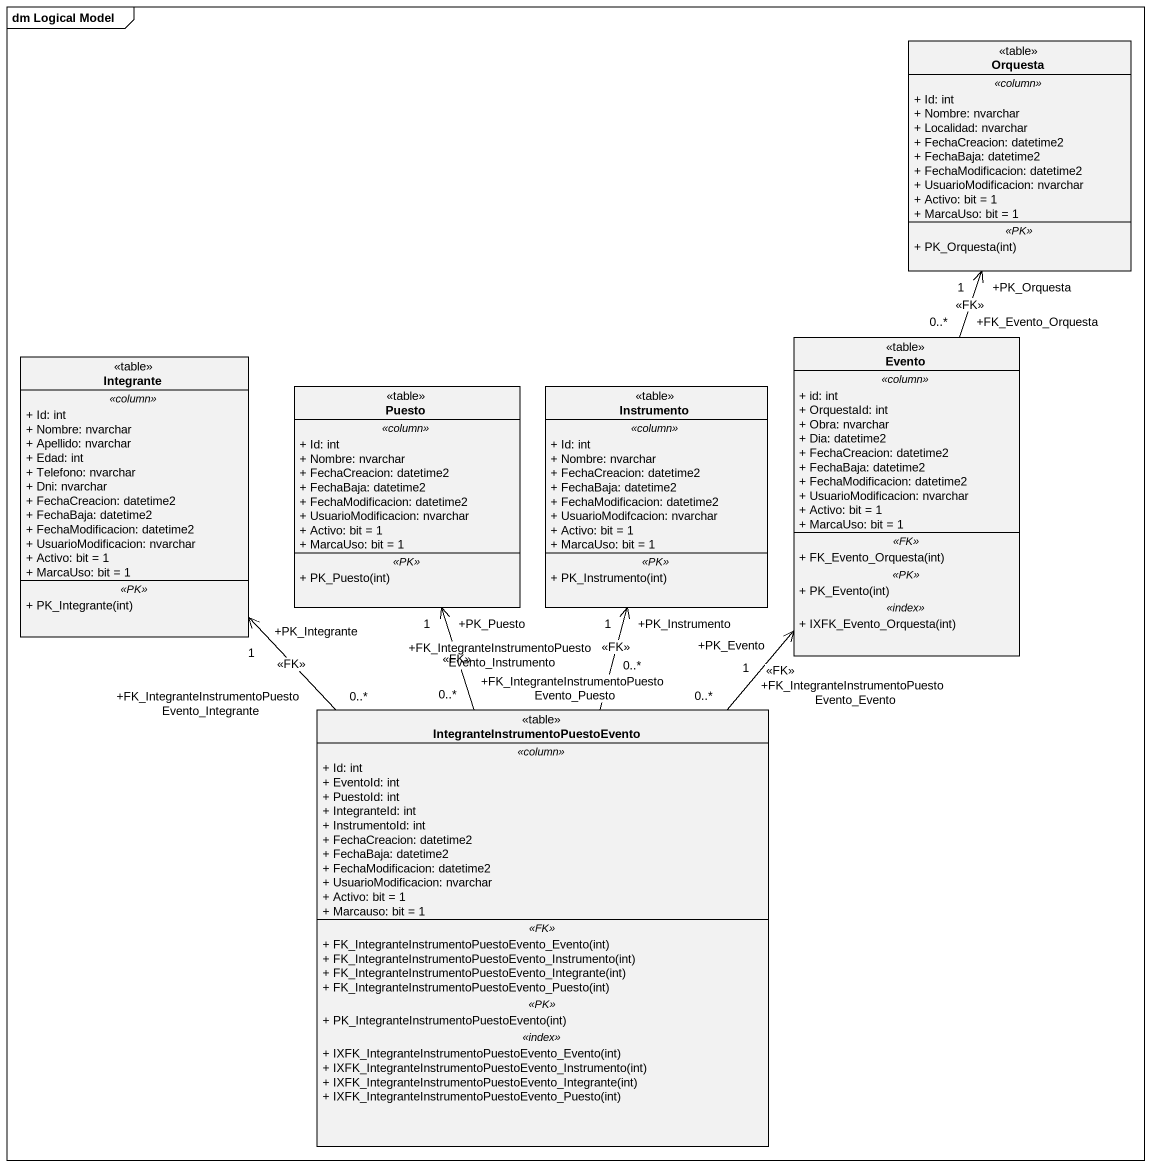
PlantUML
@startuml
mainframe dm Logical Model
hide circle
hide empty members
skinparam classAttributeIconSize 0
class Orquesta <<table>> {
  .. <<column>> ..
  + Id: int
  + Nombre: nvarchar
  + Localidad: nvarchar
  + FechaCreacion: datetime2
  + FechaBaja: datetime2
  + FechaModificacion: datetime2
  + UsuarioModificacion: nvarchar
  + Activo: bit = 1
  + MarcaUso: bit = 1
  .. <<PK>> ..
  + PK_Orquesta(int)
}
class Integrante <<table>> {
  .. <<column>> ..
  + Id: int
  + Nombre: nvarchar
  + Apellido: nvarchar
  + Edad: int
  + Telefono: nvarchar
  + Dni: nvarchar
  + FechaCreacion: datetime2
  + FechaBaja: datetime2
  + FechaModificacion: datetime2
  + UsuarioModificacion: nvarchar
  + Activo: bit = 1
  + MarcaUso: bit = 1
  .. <<PK>> ..
  + PK_Integrante(int)
}
class Evento <<table>> {
  .. <<column>> ..
  + id: int
  + OrquestaId: int
  + Obra: nvarchar
  + Dia: datetime2
  + FechaCreacion: datetime2
  + FechaBaja: datetime2
  + FechaModificacion: datetime2
  + UsuarioModificacion: nvarchar
  + Activo: bit = 1
  + MarcaUso: bit = 1
  .. <<FK>> ..
  + FK_Evento_Orquesta(int)
  .. <<PK>> ..
  + PK_Evento(int)
  .. <<index>> ..
  + IXFK_Evento_Orquesta(int)
}
class Puesto <<table>> {
  .. <<column>> ..
  + Id: int
  + Nombre: nvarchar
  + FechaCreacion: datetime2
  + FechaBaja: datetime2
  + FechaModificacion: datetime2
  + UsuarioModificacion: nvarchar
  + Activo: bit = 1
  + MarcaUso: bit = 1
  .. <<PK>> ..
  + PK_Puesto(int)
}
class Instrumento <<table>> {
  .. <<column>> ..
  + Id: int
  + Nombre: nvarchar
  + FechaCreacion: datetime2
  + FechaBaja: datetime2
  + FechaModificacion: datetime2
  + UsuarioModifcacion: nvarchar
  + Activo: bit = 1
  + MarcaUso: bit = 1
  .. <<PK>> ..
  + PK_Instrumento(int)
}
class "IntegranteInstrumentoPuestoEvento" as IntegranteInstrumentoPuestoE <<table>> {
  .. <<column>> ..
  + Id: int
  + EventoId: int
  + PuestoId: int
  + IntegranteId: int
  + InstrumentoId: int
  + FechaCreacion: datetime2
  + FechaBaja: datetime2
  + FechaModificacion: datetime2
  + UsuarioModificacion: nvarchar
  + Activo: bit = 1
  + Marcauso: bit = 1
  .. <<FK>> ..
  + FK_IntegranteInstrumentoPuestoEvento_Evento(int)
  + FK_IntegranteInstrumentoPuestoEvento_Instrumento(int)
  + FK_IntegranteInstrumentoPuestoEvento_Integrante(int)
  + FK_IntegranteInstrumentoPuestoEvento_Puesto(int)
  .. <<PK>> ..
  + PK_IntegranteInstrumentoPuestoEvento(int)
  .. <<index>> ..
  + IXFK_IntegranteInstrumentoPuestoEvento_Evento(int)
  + IXFK_IntegranteInstrumentoPuestoEvento_Instrumento(int)
  + IXFK_IntegranteInstrumentoPuestoEvento_Integrante(int)
  + IXFK_IntegranteInstrumentoPuestoEvento_Puesto(int)
}
Evento "+FK_Evento_Orquesta\n0..*" -up-> "+PK_Orquesta\n1" Orquesta : <<FK>>
IntegranteInstrumentoPuestoE "+FK_IntegranteInstrumentoPuestoEvento_Integrante\n0..*" -up-> "+PK_Integrante\n1" Integrante : <<FK>>
IntegranteInstrumentoPuestoE "+FK_IntegranteInstrumentoPuestoEvento_Evento\n0..*" -up-> "+PK_Evento\n1" Evento : <<FK>>
IntegranteInstrumentoPuestoE "+FK_IntegranteInstrumentoPuestoEvento_Puesto\n0..*" -up-> "+PK_Puesto\n1" Puesto : <<FK>>
IntegranteInstrumentoPuestoE "+FK_IntegranteInstrumentoPuestoEvento_Instrumento\n0..*" -up-> "+PK_Instrumento\n1" Instrumento : <<FK>>
@enduml
